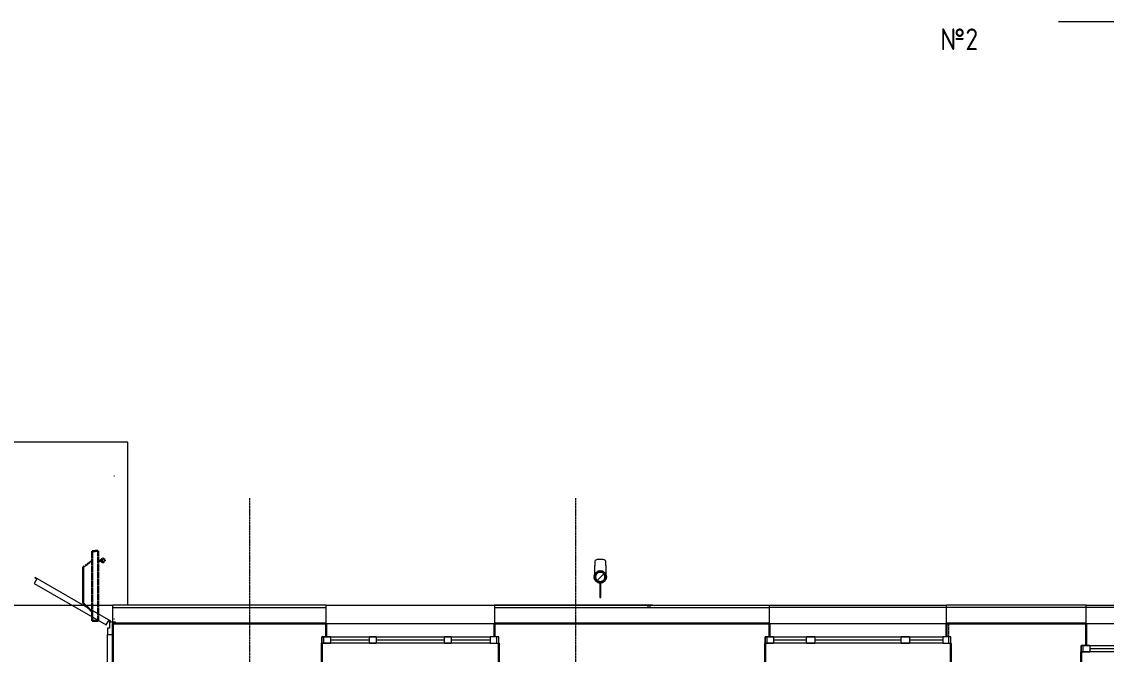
# Model space of a CAD drawing. Header units: millimetres. Extents: x -42533 to 645315, y 3457 to 82611.
# Drawn here: x 31800 to 41780, y 52806 to 58629 of the extents above; entities that cross this region are included whole.
import ezdxf

# ---------------------------------------------------------------- set-up
doc = ezdxf.new("R2010")
doc.units = ezdxf.units.MM
for name, pattern in [('ADSK_Линия сетки', [25, 20, -2.5, 0, -2.5]), ('ADSK_Штриховая_ш3 п1_5', [4.5, 3, -1.5]), ('ADSK_Штрихпунктирная 2 точки_ш15 п1_5 п1_5 п1_5', [19.5, 15, -1.5, 0, -1.5, 0, -1.5])]:
    doc.linetypes.add(name, pattern=pattern)
for name, color, linetype, lineweight in [('_ Окна', 7, 'Continuous', 9), ('Аннотация', 7, 'Continuous', 18), ('Двери', 7, 'Continuous', 9), ('Обобщенные модели', 7, 'Continuous', 18), ('Окна', 7, 'Continuous', 9), ('Оси', 253, 'Continuous', 9), ('Перекрытие', 7, 'Continuous', 18), ('Стены внутренние', 7, 'Continuous', 18), ('Стены наружные', 7, 'Continuous', 18), ('Стены несущие', 7, 'Continuous', 30), ('Стены отделка', 7, 'Continuous', 30), ('Стены штриховка', 7, 'Continuous', 9), ('ШТРИХОВКА', 252, 'Continuous', 15)]:
    doc.layers.add(name, color=color, linetype=linetype, lineweight=lineweight)
doc.layers.add('Линии', color=7, linetype='Continuous', lineweight=9, true_color=0x00a600)
doc.styles.add('GOST Common_6', font='GOST_Common.ttf', dxfattribs={"width": 0.9, "height": 125})

# ---------------------------------------------------------------- blocks, each defined once
blk = doc.blocks.new('1 этаж')
at = {"layer": 'Обобщенные модели', "lineweight": 9}
h = blk.add_hatch(dxfattribs=at)
h.set_pattern_fill('FP_26', color=8, style=0, pattern_type=2)
h.set_pattern_definition([(45, (557.2, 188.9), (-106.066, 106.066), [])])
h.paths.add_polyline_path([(10932.201, 21181.427), (10953.895, 21186.378), (10971.292, 21200.252), (10980.947, 21220.301), (10980.947, 21242.553), (10971.292, 21262.601), (10953.895, 21276.475), (10932.201, 21281.427), (10909.52, 21275.689), (10893.109, 21262.601), (10883.454, 21242.553), (10884.577, 21217.97), (10893.109, 21200.252), (10910.506, 21186.378), (10924.736, 21183.13)])
at = {"layer": '_ Окна', "color": 8, "lineweight": 18}
for p, q in [((8368.85, 20621.427), (8368.85, 20681.427)), ((8368.85, 20681.427), (8448.85, 20681.427)), ((8448.85, 20681.427), (8448.85, 20621.427)), ((8808.85, 20621.427), (8808.85, 20681.427)), ((8808.85, 20681.427), (8868.85, 20681.427)), ((8868.85, 20681.427), (8868.85, 20621.427)), ((9498.85, 20621.427), (9498.85, 20681.427)), ((9498.85, 20681.427), (9558.85, 20681.427)), ((9558.85, 20681.427), (9558.85, 20621.427)), ((9918.85, 20681.427), (9918.85, 20621.427)), ((9998.85, 20681.427), (9918.85, 20681.427)), ((9998.85, 20621.427), (9998.85, 20681.427)), ((12449.059, 20621.427), (12449.059, 20681.427)), ((12449.059, 20681.427), (12525.059, 20681.427)), ((12525.059, 20681.427), (12525.059, 20621.427)), ((12831.059, 20621.427), (12831.059, 20681.427)), ((12831.059, 20681.427), (12907.059, 20681.427)), ((12907.059, 20681.427), (12907.059, 20621.427)), ((13701.059, 20621.427), (13701.059, 20681.427)), ((13701.059, 20681.427), (13777.059, 20681.427)), ((13777.059, 20681.427), (13777.059, 20621.427)), ((14083.059, 20681.427), (14083.059, 20621.427)), ((14159.059, 20681.427), (14083.059, 20681.427)), ((14159.059, 20621.427), (14159.059, 20681.427)), ((8448.85, 20621.427), (8368.85, 20621.427)), ((8868.85, 20621.427), (8808.85, 20621.427)), ((9558.85, 20621.427), (9498.85, 20621.427)), ((9918.85, 20621.427), (9998.85, 20621.427)), ((12525.059, 20621.427), (12449.059, 20621.427)), ((12907.059, 20621.427), (12831.059, 20621.427)), ((13777.059, 20621.427), (13701.059, 20621.427)), ((14083.059, 20621.427), (14159.059, 20621.427)), ((15356.731, 20541.427), (15356.731, 20601.427)), ((15356.731, 20601.427), (15436.731, 20601.427)), ((15436.731, 20601.427), (15436.731, 20541.427)), ((15436.731, 20541.427), (15356.731, 20541.427))]:
    blk.add_line(p, q, dxfattribs=at)
at = {"layer": '_ Окна', "color": 8}
for p, q in [((8388.85, 20621.427), (8388.85, 20681.427)), ((9978.85, 20621.427), (9978.85, 20681.427)), ((12469.059, 20621.427), (12469.059, 20681.427)), ((14139.059, 20621.427), (14139.059, 20681.427)), ((8448.85, 20651.427), (8808.85, 20651.427)), ((8868.85, 20651.427), (9498.85, 20651.427)), ((9558.85, 20651.427), (9918.85, 20651.427)), ((12525.059, 20651.427), (12831.059, 20651.427)), ((12907.059, 20651.427), (13701.059, 20651.427)), ((13777.059, 20651.427), (14083.059, 20651.427)), ((15376.731, 20541.427), (15376.731, 20601.427)), ((15436.731, 20571.427), (15746.731, 20571.427))]:
    blk.add_line(p, q, dxfattribs=at)
at = {"layer": 'Аннотация', "color": 8, "lineweight": 9}
blk.add_line((16078.507, 26342.176), (15149.49, 26342.176), dxfattribs=at)
at = {"layer": 'Двери', "color": 8}
for p, q in [((6462.406, 22158.7), (6457.406, 22158.7)), ((5747.209, 21212.487), (5723.207, 21170.916)), ((5723.207, 21170.916), (6384.851, 20788.916)), ((5731.407, 21225.118), (5729.888, 21222.487)), ((5729.888, 21222.487), (5747.209, 21212.487)), ((6427.691, 20823.118), (5731.407, 21225.118)), ((6384.851, 20788.916), (6408.86, 20830.501)), ((6396.201, 20760.427), (6396.201, 20700.411)), ((6417.201, 20760.427), (6396.201, 20760.427)), ((6408.86, 20830.501), (6426.181, 20820.501)), ((6417.201, 20813.458), (6417.201, 20760.427)), ((6472.201, 20813.458), (6417.201, 20813.458)), ((6426.181, 20820.501), (6427.691, 20823.118)), ((6447.201, 20801.427), (6472.201, 20801.427)), ((6447.201, 20700.411), (6447.201, 20801.427)), ((6457.406, 20844.2), (6462.406, 20844.2)), ((6472.201, 20801.427), (6472.201, 20813.458)), ((6396.201, 20700.411), (6447.201, 20700.411))]:
    blk.add_line(p, q, dxfattribs=at)
at = {"layer": 'Линии', "color": 8, "linetype": 'ADSK_Штриховая_ш3 п1_5', "lineweight": 30}
for p, q in [((6257.201, 21469.642), (6310.201, 21470.368)), ((6257.201, 20826.556), (6257.201, 21469.642)), ((6310.201, 21470.368), (6310.201, 20827.282)), ((6257.201, 21380.72), (6172.201, 21321.202)), ((6310.201, 21377.936), (6354.905, 21383.084)), ((6172.201, 21321.202), (6172.201, 20993.305)), ((6172.201, 20993.305), (6257.201, 20908.305)), ((6310.201, 20827.282), (6257.201, 20826.556))]:
    blk.add_line(p, q, dxfattribs=at)
at = {"layer": 'Линии', "color": 8, "linetype": 'ADSK_Штрихпунктирная 2 точки_ш15 п1_5 п1_5 п1_5'}
for p, q in [((14139.059, 20681.427), (14139.059, 20801.427)), ((14159.059, 20621.427), (14159.059, 20281.427))]:
    blk.add_line(p, q, dxfattribs=at)
at = {"layer": 'Линии', "color": 8, "linetype": 'ADSK_Штриховая_ш3 п1_5', "lineweight": 30}
blk.add_circle((6354.905, 21383.084), 17, dxfattribs=at)
at = {"layer": 'Обобщенные модели', "color": 8}
for p, q in [((10882.201, 21377.578), (10882.201, 21335.074)), ((10982.201, 21335.074), (10982.201, 21377.578)), ((10927.201, 21180.568), (10927.201, 21041.427)), ((10937.201, 21041.427), (10937.201, 21180.568)), ((10927.201, 21041.427), (10937.201, 21041.427))]:
    blk.add_line(p, q, dxfattribs=at)
at = {"layer": 'Обобщенные модели', "color": 8, "flags": 128}
for points in [[(10882.201, 21244.444), (10882.201, 21245.714), (10882.201, 21248.378), (10882.201, 21251.254), (10882.201, 21254.338), (10882.201, 21257.626), (10882.201, 21261.112), (10882.201, 21264.791), (10882.201, 21268.656), (10882.201, 21272.701), (10882.201, 21276.921), (10882.201, 21281.307), (10882.201, 21285.854), (10882.201, 21290.554), (10882.201, 21295.399), (10882.201, 21300.381), (10882.201, 21305.494), (10882.201, 21310.727), (10882.201, 21316.074), (10882.201, 21321.526), (10882.201, 21327.073), (10882.201, 21332.707), (10882.201, 21335.074)], [(10982.201, 21335.074), (10982.201, 21329.406), (10982.201, 21323.822), (10982.201, 21318.33), (10982.201, 21312.938), (10982.201, 21307.656), (10982.201, 21302.492), (10982.201, 21297.455), (10982.201, 21292.552), (10982.201, 21287.791), (10982.201, 21283.179), (10982.201, 21278.725), (10982.201, 21274.436), (10982.201, 21270.317), (10982.201, 21266.376), (10982.201, 21262.619), (10982.201, 21259.053), (10982.201, 21255.682), (10982.201, 21252.512), (10982.201, 21249.548), (10982.201, 21246.796), (10982.201, 21244.444)]]:
    blk.add_lwpolyline(points, dxfattribs=at)
at = {"layer": 'Обобщенные модели', "color": 8}
for start, end in [(90, 270), (270, 90)]:
    blk.add_arc((10932.201, 21231.427), 52, start, end, dxfattribs=at)
at = {"layer": 'Обобщенные модели', "color": 8, "lineweight": 40}
for start, end in [(90, 270), (270, 90)]:
    blk.add_arc((10932.201, 21231.427), 50, start, end, dxfattribs=at)
at = {"layer": 'Обобщенные модели', "color": 8}
for start_param, end_param in [(4.71238898, 6.28318531), (3.14159265, 4.71238898)]:
    blk.add_ellipse((10932.201, 21377.578), major_axis=(-50, 0), ratio=0.30901699, start_param=start_param, end_param=end_param, dxfattribs=at)
at = {"layer": 'Окна', "color": 8}
for p, q in [((8368.85, 20681.427), (8368.85, 20621.427)), ((8448.85, 20681.427), (8368.85, 20681.427)), ((8448.85, 20681.427), (8808.85, 20681.427)), ((8868.85, 20681.427), (8808.85, 20681.427)), ((8868.85, 20681.427), (9498.85, 20681.427)), ((9558.85, 20681.427), (9498.85, 20681.427)), ((9558.85, 20681.427), (9918.85, 20681.427)), ((9998.85, 20681.427), (9918.85, 20681.427)), ((9998.85, 20621.427), (9998.85, 20681.427)), ((12449.059, 20681.427), (12449.059, 20621.427)), ((12525.059, 20681.427), (12449.059, 20681.427)), ((12525.059, 20681.427), (12831.059, 20681.427)), ((12907.059, 20681.427), (12831.059, 20681.427)), ((12907.059, 20681.427), (13701.059, 20681.427)), ((13777.059, 20681.427), (13701.059, 20681.427)), ((13777.059, 20681.427), (14083.059, 20681.427)), ((14159.059, 20681.427), (14083.059, 20681.427)), ((14159.059, 20621.427), (14159.059, 20681.427)), ((8368.85, 20621.427), (8448.85, 20621.427)), ((8808.85, 20621.427), (8448.85, 20621.427)), ((8808.85, 20621.427), (8868.85, 20621.427)), ((9498.85, 20621.427), (8868.85, 20621.427)), ((9498.85, 20621.427), (9558.85, 20621.427)), ((9918.85, 20621.427), (9558.85, 20621.427)), ((9918.85, 20621.427), (9998.85, 20621.427)), ((12449.059, 20621.427), (12525.059, 20621.427)), ((12831.059, 20621.427), (12525.059, 20621.427)), ((12831.059, 20621.427), (12907.059, 20621.427)), ((13701.059, 20621.427), (12907.059, 20621.427)), ((13701.059, 20621.427), (13777.059, 20621.427)), ((14083.059, 20621.427), (13777.059, 20621.427)), ((14083.059, 20621.427), (14159.059, 20621.427)), ((15356.731, 20601.427), (15356.731, 20541.427)), ((15436.731, 20601.427), (15356.731, 20601.427)), ((15436.731, 20601.427), (15746.731, 20601.427)), ((15356.731, 20541.427), (15436.731, 20541.427)), ((15746.731, 20541.427), (15436.731, 20541.427))]:
    blk.add_line(p, q, dxfattribs=at)
at = {"layer": 'Оси', "color": 8, "linetype": 'ADSK_Линия сетки'}
for p, q in [((7706.766, -4162.595), (7706.766, 21955.22)), ((10706.766, -4162.595), (10706.766, 21955.22))]:
    blk.add_line(p, q, dxfattribs=at)
at = {"layer": 'Перекрытие', "color": 8}
for p, q in [((6585.605, 22471.427), (4085.605, 22471.427)), ((6585.605, 20971.427), (6585.605, 22471.427)), ((4547.201, 20971.427), (6447.201, 20971.427)), ((6397.201, 20291.427), (6397.201, 20700.411))]:
    blk.add_line(p, q, dxfattribs=at)
at = {"layer": 'Стены внутренние', "color": 8}
for p, q in [((8408.85, 20801.427), (9958.85, 20801.427)), ((12489.059, 20801.427), (14119.059, 20801.427)), ((15401.731, 20801.427), (17021.731, 20801.427))]:
    blk.add_line(p, q, dxfattribs=at)
at = {"layer": 'Стены наружные', "color": 8}
for p, q in [((8408.85, 20972.427), (8408.85, 20971.427)), ((8408.85, 20972.427), (9958.85, 20972.427)), ((8408.85, 20971.427), (9958.85, 20971.427)), ((9958.85, 20972.427), (9958.85, 20971.427)), ((12489.059, 20971.427), (14119.059, 20971.427)), ((15401.731, 20971.427), (17021.731, 20971.427)), ((14119.059, 20951.427), (12489.059, 20951.427)), ((17021.731, 20951.427), (15401.731, 20951.427))]:
    blk.add_line(p, q, dxfattribs=at)
at = {"layer": 'Стены несущие', "color": 8}
for p, q in [((6447.201, 20801.427), (8408.85, 20801.427)), ((6447.201, 20291.427), (6447.201, 20801.427)), ((8408.85, 20801.427), (8408.85, 20681.427)), ((9958.85, 20801.427), (12489.059, 20801.427)), ((9958.85, 20801.427), (9958.85, 20681.427)), ((12489.059, 20801.427), (12489.059, 20681.427)), ((14119.059, 20801.427), (15401.731, 20801.427)), ((14119.059, 20801.427), (14119.059, 20681.427)), ((15401.731, 20801.427), (15401.731, 20601.427)), ((8368.85, 20291.427), (8368.85, 20621.427)), ((9998.85, 20621.427), (9998.85, 20291.427)), ((12449.059, 20291.427), (12449.059, 20621.427)), ((14159.059, 20291.427), (14159.059, 20621.427)), ((15356.731, 20291.427), (15356.731, 20541.427))]:
    blk.add_line(p, q, dxfattribs=at)
at = {"layer": 'Стены отделка', "color": 8, "lineweight": 9}
for p, q in [((6447.201, 20801.427), (6447.201, 20972.427)), ((8408.85, 20972.427), (6447.201, 20972.427)), ((8408.85, 20971.427), (6447.201, 20971.427)), ((8408.85, 20801.427), (8408.85, 20971.427)), ((11412.201, 20972.427), (9958.85, 20972.427)), ((9958.85, 20971.427), (9958.85, 20801.427)), ((9958.85, 20971.427), (12489.059, 20971.427)), ((11372.201, 20951.427), (11372.201, 20971.427)), ((11392.201, 20951.427), (11392.201, 20971.427)), ((11412.201, 20971.427), (11412.201, 20972.427)), ((12489.059, 20801.427), (12489.059, 20971.427)), ((15401.731, 20971.427), (14119.059, 20971.427)), ((14119.059, 20801.427), (14119.059, 20971.427)), ((15401.731, 20801.427), (15401.731, 20971.427)), ((9959.85, 20951.427), (9958.85, 20951.427)), ((11392.201, 20951.427), (12489.059, 20951.427)), ((15401.731, 20951.427), (14119.059, 20951.427))]:
    blk.add_line(p, q, dxfattribs=at)
at = {"layer": 'Стены штриховка', "color": 8}
for p, q in [((6447.201, 20951.427), (8408.85, 20951.427)), ((9959.85, 20951.427), (11392.201, 20951.427))]:
    blk.add_line(p, q, dxfattribs=at)
at = {"layer": 'Аннотация', "color": 8, "style": 'GOST Common_6', "width": 0.9}
blk.add_text('№2', height=200, dxfattribs=at).set_placement((14059.928, 26080.31))

msp = doc.modelspace()

# ---------------------------------------------------------------- block references
at = {"layer": 'ШТРИХОВКА'}
msp.add_blockref('1 этаж', (26191.6, 32286.7), dxfattribs=at)

doc.saveas('drawing.dxf')
